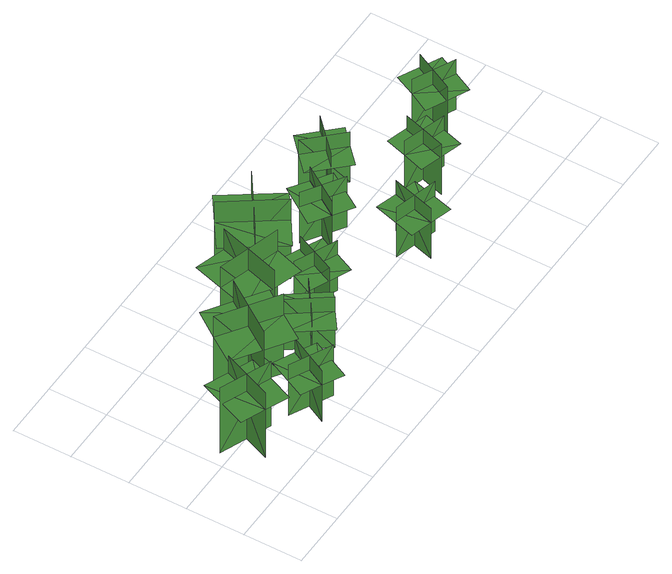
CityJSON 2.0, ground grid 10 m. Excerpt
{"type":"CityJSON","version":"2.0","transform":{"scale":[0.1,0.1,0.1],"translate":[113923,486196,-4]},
"CityObjects":{
"tree1":{"type":"SolitaryVegetationObject","geometry":[{"type":"MultiSurface","lod":"1","boundaries":[[[0,1,2]],[[0,2,3]],[[4,5,6]],[[4,6,7]],[[8,9,10]],[[8,10,11]],[[8,11,12]],[[8,12,13]]]}]},
"tree2":{"type":"SolitaryVegetationObject","geometry":[{"type":"MultiSurface","lod":"1","boundaries":[[[14,15,16]],[[14,16,17]],[[18,19,20]],[[18,20,21]],[[22,23,24]],[[22,24,25]],[[22,25,26]],[[22,26,27]]]}]},
"tree3":{"type":"SolitaryVegetationObject","geometry":[{"type":"MultiSurface","lod":"1","boundaries":[[[28,29,30]],[[28,30,31]],[[32,33,34]],[[32,34,35]],[[36,37,38]],[[36,38,39]],[[36,39,40]],[[36,40,41]]]}]},
"tree4":{"type":"SolitaryVegetationObject","geometry":[{"type":"MultiSurface","lod":"1","boundaries":[[[42,43,44]],[[42,44,45]],[[46,47,48]],[[46,48,49]],[[50,51,52]],[[50,52,53]],[[50,53,54]],[[50,54,55]]]}]},
"tree5":{"type":"SolitaryVegetationObject","geometry":[{"type":"MultiSurface","lod":"1","boundaries":[[[56,57,58]],[[56,58,59]],[[60,61,62]],[[60,62,63]],[[64,65,66]],[[64,66,67]],[[64,67,68]],[[64,68,69]]]}]},
"tree6":{"type":"SolitaryVegetationObject","geometry":[{"type":"MultiSurface","lod":"1","boundaries":[[[70,71,72]],[[70,72,73]],[[74,75,76]],[[74,76,77]],[[78,79,80]],[[78,80,81]],[[78,81,82]],[[78,82,83]]]}]},
"tree7":{"type":"SolitaryVegetationObject","geometry":[{"type":"MultiSurface","lod":"1","boundaries":[[[84,85,86]],[[84,86,87]],[[88,89,90]],[[88,90,91]],[[92,93,94]],[[92,94,95]],[[92,95,96]],[[92,96,97]]]}]},
"tree8":{"type":"SolitaryVegetationObject","geometry":[{"type":"MultiSurface","lod":"1","boundaries":[[[98,99,100]],[[98,100,101]],[[102,103,104]],[[102,104,105]],[[106,107,108]],[[106,108,109]],[[106,109,110]],[[106,110,111]]]}]},
"tree9":{"type":"SolitaryVegetationObject","geometry":[{"type":"MultiSurface","lod":"1","boundaries":[[[112,113,114]],[[112,114,115]],[[116,117,118]],[[116,118,119]],[[120,121,122]],[[120,122,123]],[[120,123,124]],[[120,124,125]]]}]},
"tree10":{"type":"SolitaryVegetationObject","geometry":[{"type":"MultiSurface","lod":"1","boundaries":[[[126,127,128]],[[126,128,129]],[[130,131,132]],[[130,132,133]],[[134,135,136]],[[134,136,137]],[[134,137,138]],[[134,138,139]]]}]},
"tree11":{"type":"SolitaryVegetationObject","geometry":[{"type":"MultiSurface","lod":"1","boundaries":[[[140,141,142]],[[140,142,143]],[[144,145,146]],[[144,146,147]],[[148,149,150]],[[148,150,151]],[[148,151,152]],[[148,152,153]]]}]},
"tree12":{"type":"SolitaryVegetationObject","geometry":[{"type":"MultiSurface","lod":"1","boundaries":[[[154,155,156]],[[154,156,157]],[[158,159,160]],[[158,160,161]],[[162,163,164]],[[162,164,165]],[[162,165,166]],[[162,166,167]]]}]}
},
"vertices":[
[20,116,10],[106,81,10],[106,81,149],[20,116,149],[47,54,10],[82,140,10],[82,140,149],[47,54,149],[47,54,113],[87,37,113],[123,123,113],[82,140,113],[41,157,113],[6,71,113],
[137,70,11],[207,35,11],[207,35,119],[137,70,119],[153,21,11],[188,90,11],[188,90,119],[153,21,119],[153,21,89],[188,3,89],[222,73,89],[188,90,89],[153,107,89],[119,38,89],
[127,106,9],[191,199,9],[191,199,179],[127,106,179],[208,122,9],[115,186,9],[115,186,179],[208,122,179],[208,122,135],[239,166,135],[146,230,135],[115,186,135],[84,141,135],[177,77,135],
[239,92,12],[302,137,12],[302,137,120],[239,92,120],[290,84,12],[245,147,12],[245,147,120],[290,84,120],[290,84,90],[322,106,90],[277,169,90],[245,147,90],[214,124,90],[259,61,90],
[244,160,6],[276,268,6],[276,268,176],[244,160,176],[316,200,6],[208,232,6],[208,232,176],[316,200,176],[316,200,132],[332,251,132],[224,284,132],[208,232,132],[193,180,132],[300,148,132],
[368,192,12],[336,122,12],[336,122,120],[368,192,120],[320,174,12],[390,142,12],[390,142,120],[320,174,120],[320,174,90],[303,139,90],[374,107,90],[390,142,90],[406,178,90],[336,210,90],
[396,295,7],[303,231,7],[303,231,177],[396,295,177],[315,309,7],[379,216,7],[379,216,177],[315,309,177],[315,309,133],[271,278,133],[335,186,133],[379,216,133],[424,247,133],[360,340,133],
[443,241,12],[508,198,12],[508,198,120],[443,241,120],[453,190,12],[496,255,12],[496,255,120],[453,190,120],[453,190,90],[486,169,90],[528,234,90],[496,255,90],[464,276,90],[421,212,90],
[494,104,12],[569,83,12],[569,83,119],[494,104,119],[519,59,12],[540,133,12],[540,133,119],[519,59,119],[519,59,89],[557,48,89],[577,123,89],[540,133,89],[503,144,89],[482,69,89],
[535,243,13],[591,297,13],[591,297,120],[535,243,120],[587,242,13],[533,298,13],[533,298,120],[587,242,120],[587,242,90],[615,268,90],[561,324,90],[533,298,90],[505,271,90],[559,215,90],
[659,188,13],[637,114,13],[637,114,120],[659,188,120],[614,164,13],[688,142,13],[688,142,120],[614,164,120],[614,164,90],[602,127,90],[677,105,90],[688,142,90],[699,179,90],[625,201,90],
[773,236,15],[738,167,15],[738,167,123],[773,236,123],[724,220,15],[793,186,15],[793,186,123],[724,220,123],[724,220,92],[706,185,92],[776,151,92],[793,186,92],[810,221,92],[741,255,92]
]}
